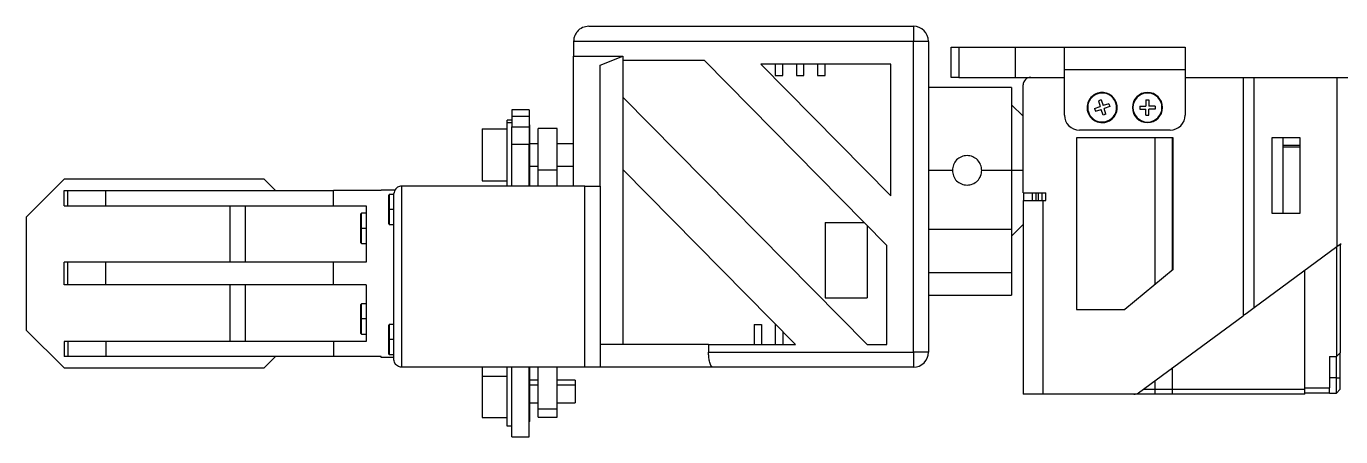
# Model space of a CAD drawing. Header units: millimetres. Extents: x 1258 to 2922, y -135 to 1239.
# Drawn here: x 2627.5 to 2714.5, y 864 to 891.2 of the extents above; entities that cross this region are included whole.
import ezdxf

# ---------------------------------------------------------------- set-up
doc = ezdxf.new("R2010")
doc.units = ezdxf.units.MM
doc.header["$LTSCALE"] = 6

msp = doc.modelspace()

# ---------------------------------------------------------------- linework, layer by layer
at = {"color": 7, "linetype": 'Continuous', "lineweight": 25}
for p, q in [((2664.741, 891.203), (2686.241, 891.203)), ((2686.241, 891.203), (2686.241, 890.203)), ((2686.241, 890.203), (2663.741, 890.203)), ((2663.741, 890.203), (2663.741, 889.212)), ((2686.241, 869.613), (2686.241, 890.203)), ((2687.241, 890.203), (2686.241, 890.203)), ((2687.241, 890.203), (2687.241, 881.657)), ((2688.744, 887.82), (2688.744, 889.82)), ((2688.744, 889.82), (2689.244, 889.82)), ((2689.244, 889.82), (2689.244, 887.82)), ((2689.244, 889.82), (2692.994, 889.82)), ((2692.994, 887.82), (2692.994, 889.82)), ((2692.994, 889.82), (2696.244, 889.82)), ((2696.244, 888.32), (2696.244, 889.82)), ((2696.244, 889.82), (2704.244, 889.82)), ((2704.244, 889.82), (2704.244, 888.32)), ((2663.741, 889.212), (2666.991, 889.212)), ((2663.741, 880.613), (2663.741, 889.212)), ((2665.491, 888.633), (2666.991, 889.212)), ((2666.991, 889.212), (2666.991, 888.943)), ((2666.991, 888.943), (2666.991, 886.509)), ((2672.401, 888.943), (2666.991, 888.943)), ((2684.473, 876.679), (2672.401, 888.943)), ((2665.491, 880.613), (2665.491, 888.633)), ((2684.741, 888.703), (2676.148, 888.703)), ((2676.148, 888.703), (2684.741, 879.973)), ((2676.191, 888.66), (2676.191, 888.703)), ((2677.091, 888.703), (2677.091, 887.951)), ((2677.091, 887.951), (2677.591, 887.951)), ((2677.591, 887.951), (2677.591, 888.703)), ((2678.491, 888.703), (2678.491, 887.951)), ((2678.491, 887.951), (2678.991, 887.951)), ((2678.991, 887.951), (2678.991, 888.703)), ((2679.891, 888.703), (2679.891, 887.951)), ((2679.891, 887.951), (2680.391, 887.951)), ((2680.391, 887.951), (2680.391, 888.703)), ((2684.741, 879.973), (2684.741, 888.703)), ((2704.244, 888.32), (2696.244, 888.32)), ((2696.244, 885.32), (2696.244, 888.32)), ((2704.244, 888.32), (2704.244, 885.32)), ((2692.741, 887.157), (2687.241, 887.157)), ((2689.244, 887.82), (2688.744, 887.82)), ((2689.244, 887.82), (2692.994, 887.82)), ((2692.741, 887.157), (2692.741, 881.657)), ((2692.994, 887.82), (2694.009, 887.82)), ((2693.509, 880.16), (2693.509, 887.32)), ((2694.009, 887.82), (2696.244, 887.82)), ((2704.244, 887.82), (2708.076, 887.82)), ((2708.076, 887.82), (2708.076, 872.028)), ((2708.076, 887.82), (2708.805, 887.82)), ((2708.805, 872.566), (2708.805, 887.82)), ((2708.805, 887.82), (2714.279, 887.82)), ((2714.279, 887.82), (2714.279, 876.601)), ((2714.279, 887.82), (2715.009, 887.82)), ((2666.991, 886.509), (2666.991, 881.716)), ((2666.991, 886.509), (2683.17, 870.113)), ((2698.438, 886.772), (2698.45, 886.734)), ((2698.686, 886.326), (2698.495, 886.265)), ((2698.495, 886.265), (2698.618, 885.884)), ((2698.686, 886.326), (2698.808, 885.946)), ((2701.644, 886.32), (2701.844, 886.32)), ((2701.644, 886.32), (2701.644, 885.92)), ((2701.844, 886.32), (2701.844, 885.92)), ((2660.791, 885.677), (2659.641, 885.677)), ((2659.641, 885.677), (2659.641, 885.238)), ((2660.791, 885.677), (2660.791, 885.238)), ((2693.509, 885.239), (2692.741, 886.007)), ((2698.237, 885.762), (2698.618, 885.884)), ((2698.237, 885.762), (2698.298, 885.572)), ((2698.298, 885.572), (2698.679, 885.694)), ((2698.801, 885.313), (2698.679, 885.694)), ((2698.992, 885.374), (2698.801, 885.313)), ((2699.189, 886.068), (2698.808, 885.946)), ((2699.25, 885.878), (2698.869, 885.755)), ((2698.992, 885.374), (2698.869, 885.755)), ((2699.189, 886.068), (2699.25, 885.878)), ((2700.744, 885.82), (2700.784, 885.82)), ((2701.244, 885.92), (2701.644, 885.92)), ((2701.244, 885.92), (2701.244, 885.72)), ((2701.244, 885.72), (2701.644, 885.72)), ((2701.644, 885.32), (2701.644, 885.72)), ((2701.644, 885.32), (2701.844, 885.32)), ((2702.244, 885.92), (2701.844, 885.92)), ((2702.244, 885.72), (2701.844, 885.72)), ((2701.844, 885.32), (2701.844, 885.72)), ((2702.244, 885.92), (2702.244, 885.72)), ((2702.744, 885.82), (2702.704, 885.82)), ((2659.641, 884.977), (2659.341, 884.977)), ((2659.341, 884.802), (2659.341, 884.977)), ((2659.641, 884.802), (2659.341, 884.802)), ((2659.341, 880.613), (2659.341, 884.802)), ((2659.641, 885.238), (2660.791, 885.238)), ((2659.641, 885.238), (2659.641, 884.534)), ((2659.641, 884.534), (2660.791, 884.534)), ((2659.641, 883.361), (2659.641, 884.534)), ((2660.791, 885.238), (2660.791, 884.534)), ((2660.841, 884.677), (2660.791, 884.677)), ((2660.791, 884.534), (2660.791, 883.361)), ((2660.841, 884.525), (2660.791, 884.525)), ((2660.841, 884.525), (2660.841, 884.677)), ((2660.841, 880.677), (2660.841, 884.525)), ((2699.049, 884.868), (2699.037, 884.906)), ((2657.691, 884.402), (2657.691, 880.952)), ((2657.691, 884.402), (2659.341, 884.402)), ((2662.641, 884.427), (2661.391, 884.427)), ((2661.391, 881.691), (2661.391, 884.427)), ((2662.641, 881.691), (2662.641, 884.427)), ((2703.454, 883.82), (2697.033, 883.82)), ((2697.033, 883.82), (2697.033, 872.437)), ((2703.244, 884.32), (2697.244, 884.32)), ((2702.259, 874.106), (2702.259, 883.82)), ((2703.409, 875.059), (2703.409, 883.82)), ((2703.454, 875.096), (2703.454, 883.82)), ((2711.86, 883.82), (2709.98, 883.82)), ((2709.98, 883.82), (2709.98, 878.82)), ((2710.709, 883.82), (2710.709, 878.82)), ((2711.86, 878.82), (2711.86, 883.82)), ((2660.791, 883.361), (2659.641, 883.361)), ((2659.641, 880.613), (2659.641, 883.361)), ((2660.791, 880.613), (2660.791, 883.361)), ((2660.841, 883.427), (2661.391, 883.427)), ((2662.641, 883.427), (2663.741, 883.427)), ((2710.709, 883.318), (2711.86, 883.318)), ((2711.86, 883.294), (2710.709, 883.294)), ((2711.86, 883.194), (2710.709, 883.194)), ((2711.86, 883.194), (2710.709, 883.194)), ((2660.841, 881.927), (2661.391, 881.927)), ((2662.641, 881.927), (2663.741, 881.927)), ((2629.991, 881.063), (2627.491, 878.563)), ((2643.241, 881.063), (2629.991, 881.063)), ((2643.991, 880.313), (2643.241, 881.063)), ((2661.391, 881.691), (2662.641, 881.691)), ((2661.391, 880.613), (2661.391, 881.691)), ((2662.641, 880.613), (2662.641, 881.691)), ((2666.991, 881.716), (2666.991, 870.113)), ((2678.441, 870.113), (2666.991, 881.716)), ((2687.241, 881.657), (2687.241, 869.613)), ((2688.821, 881.657), (2687.241, 881.657)), ((2692.741, 881.657), (2690.771, 881.657)), ((2692.741, 881.657), (2692.741, 877.768)), ((2629.991, 879.313), (2629.991, 880.313)), ((2629.991, 880.313), (2630.236, 880.313)), ((2630.236, 879.313), (2630.236, 880.313)), ((2630.236, 880.313), (2632.754, 880.313)), ((2632.754, 879.313), (2632.754, 880.313)), ((2632.754, 880.313), (2647.827, 880.313)), ((2647.827, 879.313), (2647.827, 880.313)), ((2650.991, 880.313), (2647.827, 880.313)), ((2650.991, 880.313), (2650.991, 880.363)), ((2650.991, 880.363), (2651.917, 880.363)), ((2651.841, 869.113), (2651.841, 880.113)), ((2652.341, 880.613), (2652.341, 868.613)), ((2664.491, 880.613), (2652.341, 880.613)), ((2657.691, 880.952), (2659.341, 880.952)), ((2660.791, 880.677), (2660.841, 880.677)), ((2664.491, 868.613), (2664.491, 880.613)), ((2664.491, 880.613), (2665.491, 880.613)), ((2665.491, 880.613), (2665.491, 868.613)), ((2693.509, 880.16), (2695.009, 880.16)), ((2693.541, 880.16), (2693.541, 879.66)), ((2693.541, 880.157), (2694.109, 880.157)), ((2694.109, 880.157), (2694.109, 879.66)), ((2694.509, 880.16), (2694.509, 879.66)), ((2694.759, 880.16), (2694.759, 879.66)), ((2695.009, 879.66), (2695.009, 880.16)), ((2629.991, 879.313), (2630.236, 879.313)), ((2630.236, 879.313), (2632.754, 879.313)), ((2632.754, 879.313), (2647.827, 879.313)), ((2640.991, 875.563), (2640.991, 879.313)), ((2641.991, 879.313), (2641.991, 875.563)), ((2647.827, 879.313), (2649.991, 879.313)), ((2649.991, 879.313), (2649.991, 875.563)), ((2651.505, 879.063), (2651.505, 880.023)), ((2651.841, 880.063), (2651.545, 880.063)), ((2693.509, 879.66), (2693.509, 866.82)), ((2693.509, 879.66), (2694.809, 879.66)), ((2694.809, 879.66), (2694.809, 866.82)), ((2694.809, 879.66), (2695.009, 879.66)), ((2627.491, 878.563), (2627.491, 871.063)), ((2649.655, 877.813), (2649.655, 878.773)), ((2649.991, 878.813), (2649.695, 878.813)), ((2651.545, 879.063), (2651.505, 879.063)), ((2651.505, 878.103), (2651.505, 879.063)), ((2709.98, 878.82), (2711.86, 878.82)), ((2649.695, 877.813), (2649.655, 877.813)), ((2649.655, 876.853), (2649.655, 877.813)), ((2651.545, 878.063), (2651.841, 878.063)), ((2680.391, 878.202), (2680.391, 873.202)), ((2680.391, 878.202), (2682.973, 878.202)), ((2683.191, 877.981), (2683.191, 873.202)), ((2687.241, 877.768), (2692.741, 877.768)), ((2692.741, 877.307), (2693.509, 878.075)), ((2692.741, 877.768), (2692.741, 874.879)), ((2649.695, 876.813), (2649.991, 876.813)), ((2684.473, 870.113), (2684.473, 876.679)), ((2714.279, 876.601), (2714.576, 876.82)), ((2714.509, 876.771), (2714.509, 869.575)), ((2708.805, 872.566), (2714.279, 876.601)), ((2714.259, 876.586), (2714.259, 869.325)), ((2629.991, 874.063), (2629.991, 875.563)), ((2630.236, 875.563), (2629.991, 875.563)), ((2630.236, 874.063), (2630.236, 875.563)), ((2632.754, 875.563), (2630.236, 875.563)), ((2632.754, 874.063), (2632.754, 875.563)), ((2647.827, 875.563), (2632.754, 875.563)), ((2647.827, 874.063), (2647.827, 875.563)), ((2649.991, 875.563), (2647.827, 875.563)), ((2687.241, 874.879), (2692.741, 874.879)), ((2692.741, 874.879), (2692.741, 873.379)), ((2703.454, 875.096), (2700.244, 872.437)), ((2712.159, 867.25), (2712.159, 875.038)), ((2712.159, 867.17), (2712.159, 875.038)), ((2630.236, 874.063), (2629.991, 874.063)), ((2632.754, 874.063), (2630.236, 874.063)), ((2647.827, 874.063), (2632.754, 874.063)), ((2640.991, 870.313), (2640.991, 874.063)), ((2641.991, 874.063), (2641.991, 870.313)), ((2649.991, 874.063), (2647.827, 874.063)), ((2649.991, 874.063), (2649.991, 870.313)), ((2680.391, 873.202), (2683.191, 873.202)), ((2687.241, 873.379), (2692.741, 873.379)), ((2649.655, 871.813), (2649.655, 872.773)), ((2649.991, 872.813), (2649.695, 872.813)), ((2697.033, 872.437), (2700.244, 872.437)), ((2649.695, 871.813), (2649.655, 871.813)), ((2649.655, 870.853), (2649.655, 871.813)), ((2651.505, 870.447), (2651.505, 871.407)), ((2651.841, 871.447), (2651.545, 871.447)), ((2675.691, 871.451), (2676.191, 871.451)), ((2675.691, 871.451), (2675.691, 870.113)), ((2676.191, 871.451), (2676.191, 870.113)), ((2677.091, 871.451), (2677.121, 871.451)), ((2677.091, 871.451), (2677.091, 870.113)), ((2701.141, 866.917), (2708.076, 872.028)), ((2627.491, 871.063), (2629.991, 868.563)), ((2649.695, 870.813), (2649.991, 870.813)), ((2677.591, 870.975), (2677.591, 870.113)), ((2629.991, 870.313), (2629.991, 869.313)), ((2630.236, 870.313), (2629.991, 870.313)), ((2630.236, 870.313), (2630.236, 869.313)), ((2632.754, 870.313), (2630.236, 870.313)), ((2632.754, 870.313), (2632.754, 869.313)), ((2647.827, 870.313), (2632.754, 870.313)), ((2647.827, 870.313), (2647.827, 869.313)), ((2649.991, 870.313), (2647.827, 870.313)), ((2651.505, 869.487), (2651.505, 870.447)), ((2651.545, 870.447), (2651.505, 870.447)), ((2672.675, 870.113), (2665.491, 870.113)), ((2672.675, 870.113), (2672.675, 869.613)), ((2672.675, 870.113), (2678.441, 870.113)), ((2683.17, 870.113), (2684.473, 870.113)), ((2630.236, 869.313), (2629.991, 869.313)), ((2632.754, 869.313), (2630.236, 869.313)), ((2647.827, 869.313), (2632.754, 869.313)), ((2643.241, 868.563), (2643.991, 869.313)), ((2650.991, 869.313), (2647.827, 869.313)), ((2650.991, 869.263), (2650.991, 869.313)), ((2651.841, 869.263), (2650.991, 869.263)), ((2651.545, 869.447), (2651.841, 869.447)), ((2672.675, 869.613), (2686.241, 869.613)), ((2686.241, 869.613), (2686.241, 868.613)), ((2687.241, 869.613), (2686.241, 869.613)), ((2713.809, 869.325), (2713.809, 867.25)), ((2713.809, 869.325), (2714.259, 869.325)), ((2714.259, 869.325), (2714.509, 869.575)), ((2629.991, 868.563), (2643.241, 868.563)), ((2664.491, 868.613), (2652.341, 868.613)), ((2657.691, 868.613), (2657.691, 868.027)), ((2657.691, 868.027), (2659.341, 868.027)), ((2657.691, 868.027), (2657.691, 865.283)), ((2659.341, 864.708), (2659.341, 868.613)), ((2659.641, 864.008), (2659.641, 868.613)), ((2660.791, 864.008), (2660.791, 868.613)), ((2660.841, 865.008), (2660.841, 868.613)), ((2661.391, 865.858), (2661.391, 868.613)), ((2662.641, 865.858), (2662.641, 868.613)), ((2665.491, 868.613), (2664.491, 868.613)), ((2672.935, 868.613), (2665.491, 868.613)), ((2672.935, 868.618), (2672.935, 868.613)), ((2686.241, 868.613), (2672.935, 868.613)), ((2703.409, 867.17), (2703.409, 868.589)), ((2661.391, 867.758), (2660.841, 867.758)), ((2660.841, 867.451), (2661.391, 867.451)), ((2663.841, 867.758), (2662.641, 867.758)), ((2662.641, 867.451), (2663.841, 867.451)), ((2663.841, 867.758), (2663.841, 867.451)), ((2663.841, 867.451), (2663.841, 866.258)), ((2702.259, 867.17), (2702.259, 867.741)), ((2702.259, 866.82), (2702.259, 867.17)), ((2702.259, 867.17), (2703.409, 867.17)), ((2703.409, 866.82), (2703.409, 867.17)), ((2703.409, 867.17), (2712.159, 867.17)), ((2712.159, 867.25), (2713.809, 867.25)), ((2712.159, 866.82), (2712.159, 867.17)), ((2714.259, 867.9), (2713.809, 867.9)), ((2713.809, 866.9), (2713.809, 867.25)), ((2714.259, 867.9), (2714.509, 867.9)), ((2714.259, 866.9), (2714.259, 867.9)), ((2714.509, 867.15), (2714.259, 866.9)), ((2714.509, 867.15), (2714.509, 867.9)), ((2660.841, 866.258), (2661.391, 866.258)), ((2662.641, 866.258), (2663.841, 866.258)), ((2694.809, 866.82), (2693.509, 866.82)), ((2700.845, 866.82), (2694.809, 866.82)), ((2702.259, 866.82), (2700.845, 866.82)), ((2703.409, 866.82), (2702.259, 866.82)), ((2712.159, 866.82), (2703.409, 866.82)), ((2713.809, 866.9), (2712.159, 866.9)), ((2713.809, 866.9), (2714.259, 866.9)), ((2661.391, 865.858), (2662.641, 865.858)), ((2661.391, 865.299), (2661.391, 865.858)), ((2661.391, 865.299), (2662.641, 865.299)), ((2662.641, 865.299), (2662.641, 865.858)), ((2657.691, 865.283), (2659.341, 865.283)), ((2659.641, 864.708), (2659.341, 864.708)), ((2660.841, 865.008), (2660.791, 865.008)), ((2659.641, 864.008), (2660.791, 864.008))]:
    msp.add_line(p, q, dxfattribs=at)
at = {"color": 8, "linetype": 'Continuous', "lineweight": 25}
for p, q in [((2693.509, 881.657), (2692.741, 881.657)), ((2694.359, 880.16), (2694.359, 879.66)), ((2651.545, 879.063), (2651.545, 880.063)), ((2649.695, 877.813), (2649.695, 878.813)), ((2651.545, 878.063), (2651.545, 879.063)), ((2651.841, 879.063), (2651.545, 879.063)), ((2649.695, 876.813), (2649.695, 877.813)), ((2649.991, 877.813), (2649.695, 877.813)), ((2649.695, 871.813), (2649.695, 872.813)), ((2649.991, 871.813), (2649.695, 871.813)), ((2649.695, 870.813), (2649.695, 871.813)), ((2651.545, 870.447), (2651.545, 871.447)), ((2651.545, 869.447), (2651.545, 870.447)), ((2651.841, 870.447), (2651.545, 870.447)), ((2701.484, 867.17), (2702.259, 867.17))]:
    msp.add_line(p, q, dxfattribs=at)
at = {"color": 7, "linetype": 'Continuous', "lineweight": 25}
for centre, radius, start, end in [((2686.241, 890.203), 1, 0, 90), ((2694.009, 887.32), 0.5, 90, 180), ((2698.744, 885.82), 1, 107.81463, 287.81463), ((2698.744, 885.82), 0.96, 107.81463, 287.81463), ((2698.744, 885.82), 1, 287.81463, 107.81463), ((2698.744, 885.82), 0.96, 287.81463, 107.81463), ((2701.744, 885.82), 1, 0, 180), ((2701.744, 885.82), 0.96, 0, 180), ((2697.244, 885.32), 1, 180, 270), ((2701.744, 885.82), 1, 180, 0), ((2701.744, 885.82), 0.96, 180, 0), ((2703.244, 885.32), 1, 270, 0), ((2651.545, 880.023), 0.04, 90, 180), ((2649.695, 878.773), 0.04, 90, 180), ((2651.545, 878.103), 0.04, 180, 270), ((2649.695, 876.853), 0.04, 180, 270), ((2649.695, 872.773), 0.04, 90, 180), ((2651.545, 871.407), 0.04, 90, 180), ((2649.695, 870.853), 0.04, 180, 270), ((2651.545, 869.487), 0.04, 180, 270), ((2686.241, 869.613), 1, 270, 0), ((2700.845, 867.32), 0.5, 270, 306.39412)]:
    msp.add_arc(centre, radius, start, end, dxfattribs=at)
for points, knots in [([(2664.741, 891.203), (2664.601, 891.187), (2664.325, 891.154), (2664.012, 890.921), (2663.836, 890.65), (2663.755, 890.429), (2663.745, 890.276), (2663.741, 890.203)], [0, 0, 0, 0, 0.31012, 0.616121, 0.758896, 0.886022, 1, 1, 1, 1]), ([(2690.771, 881.657), (2690.756, 881.785), (2690.726, 882.041), (2690.501, 882.364), (2690.18, 882.581), (2689.796, 882.658), (2689.412, 882.581), (2689.09, 882.364), (2688.865, 882.041), (2688.835, 881.785), (2688.821, 881.657)], [0, 0, 0, 0, 0.125076, 0.25007, 0.374993, 0.49988, 0.624864, 0.75001, 0.875073, 1, 1, 1, 1]), ([(2688.821, 881.657), (2688.835, 881.529), (2688.865, 881.274), (2689.09, 880.95), (2689.411, 880.733), (2689.795, 880.657), (2690.179, 880.733), (2690.501, 880.949), (2690.726, 881.273), (2690.756, 881.529), (2690.771, 881.657)], [0, 0, 0, 0, 0.124876, 0.249805, 0.374773, 0.49982, 0.624841, 0.749795, 0.874684, 1, 1, 1, 1]), ([(2652.341, 880.613), (2652.294, 880.609), (2652.193, 880.601), (2652.056, 880.533), (2651.937, 880.423), (2651.856, 880.278), (2651.846, 880.168), (2651.841, 880.113)], [0, 0, 0, 0, 0.146754, 0.316126, 0.510248, 0.757793, 1, 1, 1, 1]), ([(2708.076, 872.028), (2708.209, 872.127), (2708.475, 872.323), (2708.695, 872.485), (2708.805, 872.566)], [0, 0, 0, 0, 0.501646, 1, 1, 1, 1]), ([(2652.341, 868.613), (2652.294, 868.617), (2652.193, 868.626), (2652.056, 868.694), (2651.937, 868.803), (2651.856, 868.949), (2651.846, 869.059), (2651.841, 869.113)], [0, 0, 0, 0, 0.146754, 0.316126, 0.510248, 0.757793, 1, 1, 1, 1]), ([(2672.935, 868.618), (2672.897, 868.645), (2672.82, 868.703), (2672.734, 868.971), (2672.684, 869.293), (2672.678, 869.509), (2672.675, 869.613)], [0, 0, 0, 0, 0.2761695, 0.5681413, 0.7923165, 1, 1, 1, 1]), ([(2714.509, 867.9), (2714.509, 868.119), (2714.509, 868.558), (2714.509, 869.112), (2714.509, 869.499), (2714.509, 869.549), (2714.509, 869.575)], [0, 0, 0, 0, 0.25, 0.5, 0.75, 1, 1, 1, 1])]:
    msp.add_open_spline(points, degree=3, knots=knots, dxfattribs=at)
msp.add_open_spline([(2714.259, 867.9), (2714.259, 868.086), (2714.259, 868.46), (2714.259, 868.931), (2714.259, 869.26), (2714.259, 869.303), (2714.259, 869.325)], degree=3, dxfattribs=at)

doc.saveas('drawing.dxf')
